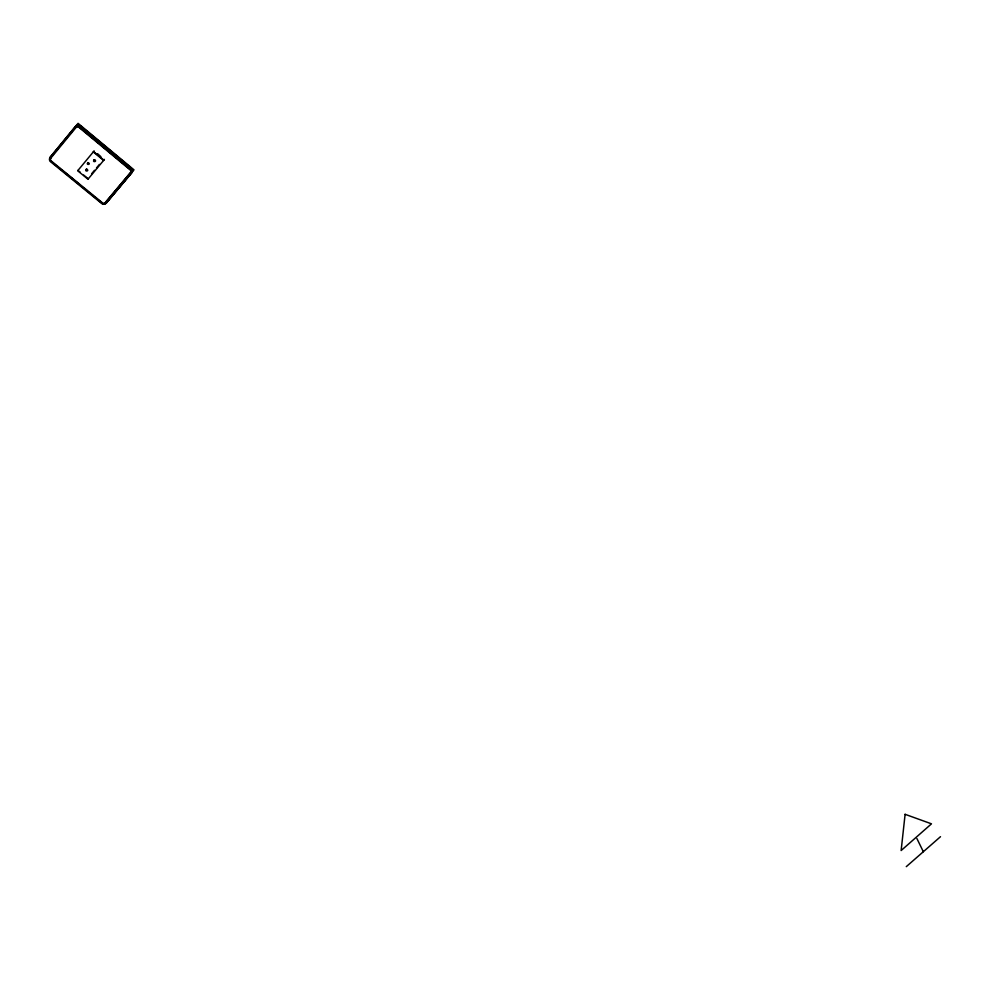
<?xml version="1.0" encoding="UTF-8"?>
<svg xmlns="http://www.w3.org/2000/svg" width="990" height="990" viewBox="0 0 990 990"><rect width="100%" height="100%" fill="white"/><g stroke="black" fill="none" stroke-linecap="round" stroke-linejoin="round"><path stroke-width="1.49" d="M104.408 159.378L103.603 160.454L93.295 151.928L94.137 150.876M49.797 157.744L78.074 123.342L133.996 169.835L105.72 203.495M91.612 173.782L94.533 170.268M96.488 167.929L99.421 164.414M93.134 138.588L79.163 126.98A2.054 1.881 40.9 0 0 76.354 127.116L50.502 158.536A2.042 1.856 38.5 0 0 50.911 161.296L102.193 203.284A2.982 2.735 35.5 0 0 106.264 203.074L131.955 172.495A3.007 2.772 37.9 0 0 131.435 168.449L80.029 125.73A3.069 2.809 41 0 0 75.871 125.928A506.571 7.549 -50.3 0 1 50.181 157.175A3.057 2.772 38.6 0 0 49.847 159.996M906.283 866.658L940.5 836.686M87.986 162.558C85.115 165.59 92.082 164.427 88.159 162.62M94.211 159.761C91.34 162.805 98.319 161.63 94.397 159.835M86.402 169.166C83.544 172.198 90.498 171.022 86.588 169.228M94.112 159.885L94.768 159.737M86.303 169.278L86.959 169.129M77.975 170.391L80.264 172.272M83.692 175.082L88.271 178.831M97.565 153.71L100.893 156.667M96.624 141.496L98.95 143.426M102.453 146.322L105.942 149.23M108.269 151.161L130.395 169.537A2.005 1.856 37.9 0 1 130.742 172.272L105.212 202.678A1.992 1.832 35.4 0 1 102.453 202.814L51.233 160.937A2.042 1.856 38.6 0 1 50.824 158.177M916.901 838.53L923.336 851.722M80.029 125.73A1502.721 669.203 32 0 1 131.435 168.449M106.264 203.074A497.76 18.315 -50.6 0 1 131.955 172.495M57.927 166.976A1480.062 712.924 30.5 0 1 60.303 168.882M63.855 171.74A1480.062 712.924 30.5 0 1 79.101 184.14M84.917 188.917A1480.062 712.924 30.5 0 1 87.231 190.835M90.709 193.706A1480.062 712.924 30.5 0 1 93.01 195.612M95.312 197.53A1480.062 712.924 30.5 0 1 102.193 203.284A1.992 1.832 35.4 0 0 104.94 203.074L130.507 172.631A2.005 1.856 37.8 0 0 130.148 169.909L78.866 127.314A2.054 1.881 40.9 0 0 76.057 127.45M905.107 814.312L901.135 850.534L931.491 823.829L905.107 814.312M75.636 127.005L49.983 158.202A2.599 2.351 38.5 0 0 50.49 161.667L101.896 203.68A2.537 2.326 35.4 0 0 105.361 203.507L131.014 172.965A2.549 2.351 37.8 0 0 130.569 169.525L79.163 126.831A2.611 2.388 40.9 0 0 75.636 127.005M93.58 151.581L77.678 170.763L87.986 179.215L103.876 160.095L93.58 151.581"/></g></svg>
